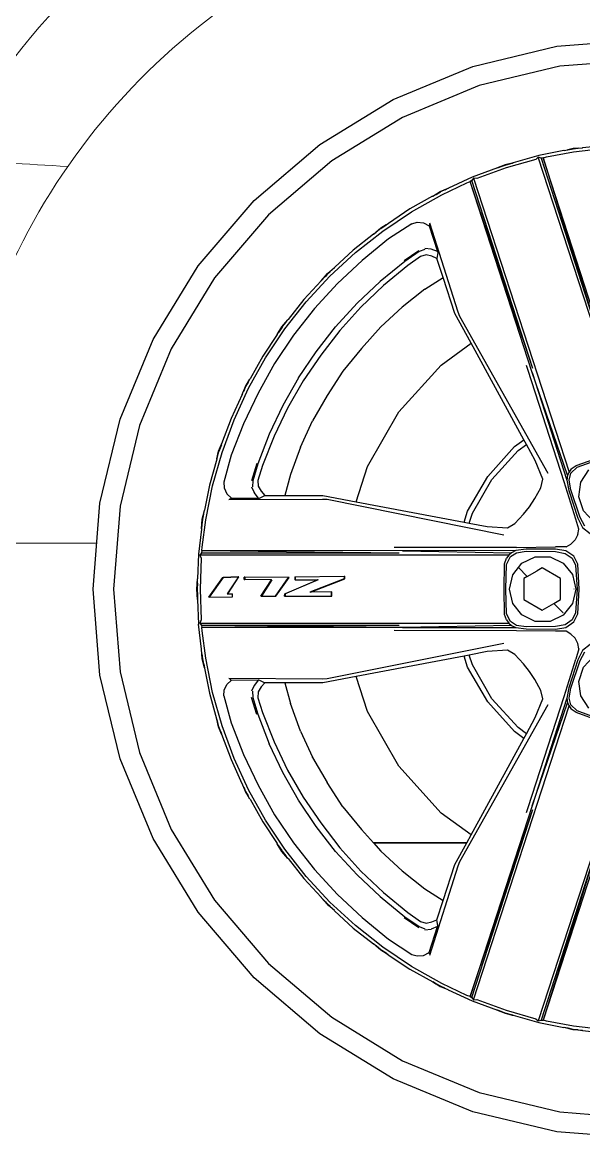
# Model space of a CAD drawing. Header units: millimetres. Extents: x -51 to 151, y -74 to 104.
# Drawn here: x -7.396 to -7.003, y 1.4 to 2.182 of the extents above; entities that cross this region are included whole.
import ezdxf

# ---------------------------------------------------------------- set-up
doc = ezdxf.new("R2010")
doc.units = ezdxf.units.MM
doc.header["$LTSCALE"] = 15
doc.layers.add('251', color=251, linetype='Continuous')

# ---------------------------------------------------------------- blocks, each defined once
blk = doc.blocks.new('yand')
for p, q in [((-21.1806, -0.8002), (-21.0156, -0.7605)), ((-21.0156, -0.7605), (-20.8465, -0.7473)), ((-20.8465, -0.787), (-21.0095, -0.7999)), ((-21.3371, -0.8651), (-21.1806, -0.8002)), ((-21.0095, -0.7999), (-21.168, -0.8379)), ((-21.168, -0.8379), (-21.3191, -0.9004)), ((-21.4817, -0.9537), (-21.3371, -0.8651)), ((-21.3191, -0.9004), (-21.4582, -0.9859)), ((-21.6107, -1.0636), (-21.4817, -0.9537)), ((-21.0012, -0.9657), (-20.9837, -0.9615)), ((-21.0012, -0.9657), (-20.9943, -0.9643)), ((-20.9943, -0.9643), (-20.9937, -0.9642)), ((-20.9837, -0.9618), (-20.9937, -0.9642)), ((-20.9937, -0.9642), (-20.9836, -0.9622)), ((-20.9837, -0.9615), (-20.965, -0.96)), ((-20.9737, -0.961), (-20.9837, -0.9618)), ((-20.9737, -0.961), (-20.9836, -0.9622)), ((-20.9836, -0.9622), (-20.9737, -0.961)), ((-20.9836, -0.9622), (-20.9836, -0.9622)), ((-20.9826, -0.9684), (-20.9148, -0.9604)), ((-20.9737, -0.961), (-20.965, -0.96)), ((-20.965, -0.96), (-20.9646, -0.9599)), ((-20.9646, -0.9599), (-20.9153, -0.9541)), ((-21.4582, -0.9859), (-21.5825, -1.0918)), ((-21.0571, -0.9832), (-21.1155, -0.9999)), ((-21.0511, -0.9756), (-21.1017, -0.9899)), ((-21.052, -0.9788), (-21.0571, -0.9832)), ((-21.0466, -0.9805), (-21.052, -0.9788)), ((-20.8643, -1.5567), (-21.052, -0.9788)), ((-21.0018, -0.9658), (-21.0511, -0.9756)), ((-21.0426, -0.98), (-21.0466, -0.9805)), ((-21.0466, -0.9805), (-20.9268, -1.35)), ((-21.0426, -0.98), (-21.0361, -0.9782)), ((-21.0426, -0.98), (-20.9268, -1.35)), ((-20.9207, -1.3553), (-21.0426, -0.98)), ((-21.0361, -0.9782), (-20.9826, -0.9684)), ((-21.0012, -0.9657), (-21.0018, -0.9658)), ((-21.132, -0.9997), (-21.1819, -1.0181)), ((-21.1155, -0.9999), (-21.1726, -1.0207)), ((-21.1318, -0.9996), (-21.132, -0.9997)), ((-21.1318, -0.9996), (-21.1174, -0.9937)), ((-21.1318, -0.9996), (-21.1309, -0.9993)), ((-21.1309, -0.9993), (-21.1308, -0.9993)), ((-21.1174, -0.9937), (-21.1308, -0.9993)), ((-21.1308, -0.9993), (-21.1173, -0.9943)), ((-21.1174, -0.9937), (-21.1022, -0.99)), ((-21.1031, -0.9903), (-21.1174, -0.9937)), ((-21.1173, -0.9943), (-21.1031, -0.9903)), ((-21.1031, -0.9903), (-21.1029, -0.9902)), ((-21.1029, -0.9902), (-21.1022, -0.99)), ((-21.1022, -0.99), (-21.1017, -0.9899)), ((-21.2416, -1.0525), (-21.1926, -1.029)), ((-21.1819, -1.0181), (-21.2286, -1.0397)), ((-21.1926, -1.029), (-21.1862, -1.0267)), ((-21.1827, -1.0247), (-21.1862, -1.0267)), ((-21.0625, -1.3941), (-21.1862, -1.0267)), ((-21.0642, -1.4019), (-21.1862, -1.0267)), ((-21.1793, -1.0201), (-21.1827, -1.0247)), ((-21.0625, -1.3941), (-21.1827, -1.0247)), ((-21.1726, -1.0207), (-21.1793, -1.0201)), ((-21.1793, -1.0201), (-20.9915, -1.598)), ((-21.3011, -1.0859), (-21.2416, -1.0525)), ((-21.2594, -1.0553), (-21.2447, -1.0463)), ((-21.2594, -1.0553), (-21.2536, -1.0521)), ((-21.2536, -1.0521), (-21.2531, -1.0518)), ((-21.2447, -1.0467), (-21.2531, -1.0518)), ((-21.2531, -1.0518), (-21.2444, -1.0469)), ((-21.2447, -1.0463), (-21.2291, -1.0399)), ((-21.2358, -1.0429), (-21.2447, -1.0467)), ((-21.2358, -1.0429), (-21.2444, -1.0469)), ((-21.2353, -1.0427), (-21.2358, -1.0429)), ((-21.2353, -1.0427), (-21.2291, -1.0399)), ((-21.2291, -1.0399), (-21.2286, -1.0397)), ((-21.7206, -1.1926), (-21.6107, -1.0636)), ((-21.2599, -1.0556), (-21.3044, -1.0805)), ((-21.2599, -1.0556), (-21.2594, -1.0553)), ((-21.5825, -1.0918), (-21.6884, -1.216)), ((-21.3578, -1.124), (-21.3011, -1.0859)), ((-21.3044, -1.0805), (-21.3468, -1.1089)), ((-21.3759, -1.13), (-21.3622, -1.1183)), ((-21.3618, -1.1183), (-21.371, -1.1262)), ((-21.3616, -1.1188), (-21.371, -1.1262)), ((-21.3622, -1.1183), (-21.3471, -1.109)), ((-21.3511, -1.1117), (-21.3618, -1.1183)), ((-21.3616, -1.1188), (-21.3511, -1.1117)), ((-21.3511, -1.1117), (-21.3509, -1.1116)), ((-21.3509, -1.1116), (-21.3471, -1.109)), ((-21.3471, -1.109), (-21.3468, -1.1089)), ((-21.3006, -1.1095), (-21.3466, -1.1395)), ((-21.3006, -1.1095), (-21.29, -1.1063)), ((-21.29, -1.1063), (-21.2775, -1.1076)), ((-21.2775, -1.1076), (-21.2667, -1.1136)), ((-21.2662, -1.1106), (-21.2667, -1.1136)), ((-21.2667, -1.1136), (-21.2501, -1.1643)), ((-21.2094, -1.2837), (-21.2653, -1.1081)), ((-21.3761, -1.1301), (-21.4157, -1.1614)), ((-21.4116, -1.1662), (-21.3578, -1.124)), ((-21.3466, -1.1395), (-21.3983, -1.1817)), ((-21.3761, -1.1301), (-21.3759, -1.13)), ((-21.3759, -1.13), (-21.371, -1.1262)), ((-21.4157, -1.1614), (-21.4523, -1.1952)), ((-21.3157, -1.182), (-21.2868, -1.1621)), ((-21.2748, -1.1599), (-21.2862, -1.1642)), ((-21.2629, -1.1594), (-21.2754, -1.1579)), ((-21.2501, -1.1643), (-21.2629, -1.1594)), ((-21.4617, -1.2125), (-21.4116, -1.1662)), ((-21.3983, -1.1817), (-21.4469, -1.2273)), ((-21.3145, -1.1837), (-21.363, -1.2231)), ((-21.2862, -1.1642), (-21.3145, -1.1837)), ((-21.2836, -1.174), (-21.3086, -1.1918)), ((-21.2725, -1.1707), (-21.2836, -1.174)), ((-21.2612, -1.1735), (-21.2725, -1.1707)), ((-21.2513, -1.1776), (-21.2612, -1.1735)), ((-21.2496, -1.1663), (-21.2513, -1.1776)), ((-21.2391, -1.2153), (-21.2513, -1.1776)), ((-21.2501, -1.1643), (-21.2496, -1.1663)), ((-21.8092, -1.3372), (-21.7206, -1.1926)), ((-21.4667, -1.2076), (-21.4526, -1.1955)), ((-21.4613, -1.2035), (-21.4664, -1.2079)), ((-21.4662, -1.2081), (-21.4613, -1.2035)), ((-21.4613, -1.2035), (-21.4526, -1.1955)), ((-21.4523, -1.1952), (-21.4526, -1.1955)), ((-21.3086, -1.1918), (-21.3562, -1.2311)), ((-21.6884, -1.216), (-21.7739, -1.3552)), ((-21.4789, -1.2219), (-21.5129, -1.2586)), ((-21.5081, -1.2628), (-21.4617, -1.2125)), ((-21.4469, -1.2273), (-21.4921, -1.2764)), ((-21.4788, -1.2216), (-21.4789, -1.2219)), ((-21.4788, -1.2216), (-21.4667, -1.2076)), ((-21.4788, -1.2216), (-21.4709, -1.2131)), ((-21.4709, -1.2131), (-21.4707, -1.213)), ((-21.4664, -1.2079), (-21.4707, -1.213)), ((-21.4707, -1.213), (-21.4662, -1.2081)), ((-21.4084, -1.2659), (-21.363, -1.2231)), ((-21.2748, -1.2383), (-21.2391, -1.2153)), ((-21.2161, -1.2861), (-21.2391, -1.2153)), ((-21.3562, -1.2311), (-21.4008, -1.2735)), ((-21.2748, -1.2383), (-21.32, -1.2738)), ((-21.5504, -1.3164), (-21.5081, -1.2628)), ((-21.5129, -1.2586), (-21.544, -1.2981)), ((-21.4505, -1.312), (-21.4084, -1.2659)), ((-21.4921, -1.2764), (-21.5332, -1.3288)), ((-21.4008, -1.2735), (-21.442, -1.3192)), ((-21.32, -1.2738), (-21.3618, -1.3125)), ((-21.1841, -1.3446), (-21.2161, -1.2861)), ((-21.2062, -1.292), (-21.2094, -1.2837)), ((-21.0325, -1.6008), (-21.2062, -1.292)), ((-21.5883, -1.3732), (-21.5504, -1.3164)), ((-21.5654, -1.3274), (-21.556, -1.3121)), ((-21.556, -1.3125), (-21.5626, -1.3232)), ((-21.5555, -1.3127), (-21.5626, -1.3232)), ((-21.556, -1.3121), (-21.5442, -1.2983)), ((-21.5481, -1.3033), (-21.556, -1.3125)), ((-21.5555, -1.3126), (-21.5481, -1.3033)), ((-21.5555, -1.3126), (-21.5555, -1.3127)), ((-21.5481, -1.3033), (-21.5442, -1.2983)), ((-21.5442, -1.2983), (-21.544, -1.2981)), ((-21.4886, -1.3612), (-21.4505, -1.312)), ((-21.3618, -1.3125), (-21.3999, -1.3551)), ((-21.8741, -1.4937), (-21.8092, -1.3372)), ((-21.5654, -1.3274), (-21.5937, -1.3699)), ((-21.5332, -1.3288), (-21.5704, -1.3842)), ((-21.5654, -1.3274), (-21.5626, -1.3232)), ((-21.442, -1.3192), (-21.4793, -1.368)), ((-21.7739, -1.3552), (-21.8364, -1.5063)), ((-21.3999, -1.3551), (-21.4361, -1.3994)), ((-21.243, -1.3874), (-21.1841, -1.3446)), ((-21.0803, -1.5342), (-21.1841, -1.3446)), ((-21.6217, -1.4328), (-21.5883, -1.3732)), ((-21.5937, -1.3699), (-21.6187, -1.4144)), ((-21.5237, -1.4127), (-21.4886, -1.3612)), ((-21.4793, -1.368), (-21.5142, -1.4186)), ((-21.5704, -1.3842), (-21.6031, -1.4423)), ((-21.4361, -1.3994), (-21.467, -1.4475)), ((-21.4361, -1.3994), (-21.4361, -1.3994)), ((-21.3259, -1.4795), (-21.243, -1.3874)), ((-21.0721, -1.3982), (-21.0753, -1.3884)), ((-21.0012, -1.6167), (-21.0721, -1.3982)), ((-21.0642, -1.4019), (-20.9956, -1.6135)), ((-20.9943, -1.604), (-21.0642, -1.4019)), ((-21.628, -1.4296), (-21.619, -1.4149)), ((-21.6225, -1.4212), (-21.6276, -1.4296)), ((-21.6274, -1.4299), (-21.6225, -1.4212)), ((-21.6222, -1.4207), (-21.6225, -1.4212)), ((-21.6222, -1.4207), (-21.619, -1.4149)), ((-21.619, -1.4149), (-21.6187, -1.4144)), ((-21.5237, -1.4127), (-21.5546, -1.467)), ((-21.5142, -1.4186), (-21.5449, -1.4719)), ((-21.6345, -1.4453), (-21.6562, -1.4924)), ((-21.6503, -1.4948), (-21.6217, -1.4328)), ((-21.6345, -1.4453), (-21.6344, -1.4451)), ((-21.6344, -1.4451), (-21.628, -1.4296)), ((-21.6344, -1.4451), (-21.6315, -1.4388)), ((-21.6313, -1.4385), (-21.6315, -1.4388)), ((-21.6031, -1.4423), (-21.6314, -1.5026)), ((-21.6276, -1.4296), (-21.6313, -1.4385)), ((-21.6313, -1.4385), (-21.6274, -1.4299)), ((-21.6274, -1.4299), (-21.6274, -1.4299)), ((-21.467, -1.4475), (-21.4958, -1.4969)), ((-21.5546, -1.467), (-21.5812, -1.5234)), ((-21.5449, -1.4719), (-21.5715, -1.5274)), ((-21.3878, -1.5868), (-21.3259, -1.4795)), ((-21.9138, -1.6587), (-21.8741, -1.4937)), ((-21.8364, -1.5063), (-21.8744, -1.6648)), ((-21.6562, -1.4924), (-21.6746, -1.5425)), ((-21.6738, -1.559), (-21.6503, -1.4948)), ((-21.6314, -1.5026), (-21.6557, -1.5648)), ((-21.5196, -1.5487), (-21.4958, -1.4969)), ((-21.5812, -1.5234), (-21.6037, -1.5818)), ((-21.5715, -1.5274), (-21.5942, -1.5848)), ((-21.0988, -1.5476), (-21.0803, -1.5342)), ((-21.0754, -1.5433), (-21.0803, -1.5342)), ((-21.6842, -1.5719), (-21.6806, -1.5569)), ((-21.6806, -1.5569), (-21.684, -1.571)), ((-21.6835, -1.5694), (-21.68, -1.557)), ((-21.6806, -1.5569), (-21.6749, -1.5432)), ((-21.6752, -1.5439), (-21.6806, -1.5569)), ((-21.68, -1.5569), (-21.6752, -1.5439)), ((-21.6752, -1.5439), (-21.68, -1.557)), ((-21.68, -1.5569), (-21.68, -1.557)), ((-21.6752, -1.5439), (-21.6749, -1.5432)), ((-21.6749, -1.5432), (-21.6746, -1.5425)), ((-21.5196, -1.5487), (-21.5395, -1.6026)), ((-21.1515, -1.6062), (-21.0988, -1.5476)), ((-21.1432, -1.6122), (-21.0919, -1.5553)), ((-21.0919, -1.5553), (-21.0754, -1.5433)), ((-21.0581, -1.5749), (-21.0754, -1.5433)), ((-21.6843, -1.5723), (-21.6987, -1.6232)), ((-21.6925, -1.6246), (-21.6738, -1.559)), ((-21.6842, -1.5719), (-21.6843, -1.5723)), ((-21.6842, -1.5719), (-21.6841, -1.5714)), ((-21.6841, -1.5714), (-21.684, -1.571)), ((-21.684, -1.571), (-21.6836, -1.5699)), ((-21.6836, -1.5699), (-21.6835, -1.5694)), ((-21.6557, -1.5648), (-21.67, -1.6179)), ((-21.0432, -1.6119), (-21.0581, -1.5749)), ((-20.9778, -1.5848), (-20.9309, -1.5683)), ((-20.9754, -1.5881), (-20.9298, -1.5716)), ((-21.6057, -1.5811), (-21.6156, -1.6148)), ((-21.6037, -1.5818), (-21.6135, -1.6147)), ((-21.5942, -1.5848), (-21.6034, -1.6142)), ((-21.4103, -1.656), (-21.3878, -1.5868)), ((-20.9915, -1.598), (-20.9943, -1.604)), ((-20.9871, -1.5917), (-20.9915, -1.598)), ((-20.9914, -1.6136), (-20.9878, -1.5999)), ((-20.9878, -1.5999), (-20.9754, -1.5881)), ((-20.9871, -1.5917), (-20.9778, -1.5848)), ((-20.9683, -1.6176), (-20.9524, -1.5934)), ((-21.6987, -1.6232), (-21.7085, -1.6725)), ((-21.67, -1.6179), (-21.6697, -1.6289)), ((-21.6135, -1.6147), (-21.614, -1.6268)), ((-21.6034, -1.6142), (-21.603, -1.6257)), ((-21.5395, -1.6026), (-21.5503, -1.6437)), ((-21.1909, -1.6744), (-21.1515, -1.6062)), ((-21.1815, -1.6786), (-21.1432, -1.6122)), ((-21.0469, -1.6285), (-21.0432, -1.6119)), ((-20.9785, -1.6902), (-21.0012, -1.6167)), ((-20.9943, -1.604), (-20.9956, -1.6135)), ((-20.9956, -1.6135), (-20.992, -1.6338)), ((-20.9881, -1.6328), (-20.9914, -1.6136)), ((-20.9723, -1.6463), (-20.9683, -1.6176)), ((-21.7059, -1.6916), (-21.6925, -1.6246)), ((-21.6697, -1.6289), (-21.6646, -1.6404)), ((-21.6646, -1.6404), (-21.6555, -1.6488)), ((-21.6161, -1.6269), (-21.6108, -1.6382)), ((-21.6022, -1.6489), (-21.6108, -1.6382)), ((-21.603, -1.6257), (-21.5969, -1.6356)), ((-21.6002, -1.6488), (-21.5899, -1.6437)), ((-21.5969, -1.6356), (-21.5899, -1.6437)), ((-21.5899, -1.6437), (-21.5503, -1.6437)), ((-21.5503, -1.6437), (-21.4759, -1.6436)), ((-21.4759, -1.6436), (-21.4103, -1.656)), ((-21.0589, -1.65), (-21.0469, -1.6285)), ((-20.992, -1.6338), (-20.9743, -1.6886)), ((-20.9697, -1.6872), (-20.9881, -1.6328)), ((-21.927, -1.8277), (-21.9138, -1.6587)), ((-21.8744, -1.6648), (-21.8873, -1.8277)), ((-21.6604, -1.6519), (-21.4761, -1.6508)), ((-21.6582, -1.6503), (-21.6555, -1.6488)), ((-21.6555, -1.6488), (-21.6022, -1.6489)), ((-21.6022, -1.6489), (-21.6002, -1.6488)), ((-21.4761, -1.6508), (-21.4672, -1.6512)), ((-21.4672, -1.6512), (-21.1199, -1.721)), ((-21.4103, -1.656), (-21.1979, -1.6961)), ((-21.0812, -1.6807), (-21.0695, -1.6658)), ((-21.0695, -1.6658), (-21.0589, -1.65)), ((-20.9634, -1.6739), (-20.9723, -1.6463)), ((-21.7128, -1.6906), (-21.7086, -1.6731)), ((-21.7101, -1.6805), (-21.7125, -1.6906)), ((-21.7121, -1.6906), (-21.7101, -1.6805)), ((-21.7101, -1.6804), (-21.7086, -1.6731)), ((-21.7101, -1.6805), (-21.7101, -1.6804)), ((-21.7086, -1.6731), (-21.7085, -1.6725)), ((-21.1979, -1.6961), (-21.1909, -1.6744)), ((-21.1878, -1.698), (-21.1815, -1.6786)), ((-21.098, -1.6987), (-21.0812, -1.6807)), ((-20.9743, -1.6886), (-20.965, -1.707)), ((-20.9604, -1.7043), (-20.9697, -1.6872)), ((-20.9434, -1.6949), (-20.9634, -1.6739)), ((-21.7144, -1.7099), (-21.7202, -1.759)), ((-21.7143, -1.7094), (-21.7144, -1.7099)), ((-21.7143, -1.7094), (-21.7128, -1.6906)), ((-21.7133, -1.7007), (-21.7143, -1.7094)), ((-21.7125, -1.6906), (-21.7133, -1.7007)), ((-21.7121, -1.6906), (-21.7133, -1.7007)), ((-21.7121, -1.6907), (-21.7133, -1.7007)), ((-21.7131, -1.7454), (-21.7059, -1.6916)), ((-21.7121, -1.6906), (-21.7121, -1.6907)), ((-21.1979, -1.6961), (-21.1878, -1.698)), ((-21.1878, -1.698), (-21.1523, -1.7047)), ((-21.1523, -1.7047), (-21.1126, -1.7074)), ((-21.1126, -1.7074), (-21.098, -1.6987)), ((-20.9722, -1.7099), (-20.9785, -1.6902)), ((-20.9744, -1.7207), (-20.9722, -1.7099)), ((-20.965, -1.707), (-20.9499, -1.7188)), ((-20.9879, -1.7392), (-20.9796, -1.7311)), ((-20.9744, -1.7207), (-20.9796, -1.7311)), ((-21.7134, -1.7522), (-21.7141, -1.7562)), ((-21.7134, -1.7522), (-21.7131, -1.7454)), ((-21.7134, -1.7522), (-21.3257, -1.7564)), ((-21.3188, -1.7523), (-21.7134, -1.7522)), ((-21.095, -1.7458), (-21.3351, -1.746)), ((-21.0964, -1.7522), (-21.3188, -1.7523)), ((-21.3188, -1.7523), (-21.105, -1.7563)), ((-21.0964, -1.7522), (-21.105, -1.7563)), ((-21.076, -1.7493), (-21.0964, -1.7522)), ((-21.095, -1.7458), (-21.0182, -1.7448)), ((-21.095, -1.7562), (-21.0757, -1.7534)), ((-21.0183, -1.7492), (-21.076, -1.7493)), ((-21.0757, -1.7534), (-21.0183, -1.754)), ((-20.998, -1.7524), (-21.0183, -1.7492)), ((-21.0183, -1.754), (-20.9992, -1.7576)), ((-20.9974, -1.7446), (-21.0182, -1.7448)), ((-20.9822, -1.7631), (-20.998, -1.7524)), ((-20.9974, -1.7446), (-20.9879, -1.7392)), ((-21.7202, -1.759), (-21.7221, -1.8074)), ((-21.7141, -1.7562), (-21.7175, -1.7608)), ((-21.7175, -1.7608), (-21.7148, -1.767)), ((-21.1098, -1.7608), (-21.7175, -1.7608)), ((-21.7148, -1.767), (-21.717, -1.8277)), ((-21.7141, -1.7562), (-21.3257, -1.7564)), ((-21.1182, -1.778), (-21.1145, -1.767)), ((-21.1098, -1.7608), (-21.1145, -1.767)), ((-21.1143, -1.7793), (-21.1069, -1.7638)), ((-21.105, -1.7563), (-21.1098, -1.7608)), ((-21.1069, -1.7638), (-21.095, -1.7562)), ((-21.1021, -1.7995), (-21.0841, -1.7768)), ((-21.0841, -1.7768), (-21.058, -1.7642)), ((-21.058, -1.7642), (-21.029, -1.7642)), ((-21.029, -1.7642), (-21.0028, -1.7767)), ((-21.0028, -1.7767), (-20.9848, -1.7994)), ((-20.9992, -1.7576), (-20.9853, -1.7671)), ((-20.9853, -1.7671), (-20.9789, -1.7808)), ((-20.9745, -1.779), (-20.9822, -1.7631)), ((-21.1194, -1.8277), (-21.1182, -1.778)), ((-21.1159, -1.8277), (-21.1143, -1.7793)), ((-21.1086, -1.8277), (-21.1022, -1.7996)), ((-21.1022, -1.7996), (-21.1021, -1.7995)), ((-21.0909, -1.7855), (-21.0738, -1.8028)), ((-21.0738, -1.8028), (-21.0545, -1.7917)), ((-21.0445, -1.7859), (-21.0545, -1.7917)), ((-21.0084, -1.8067), (-21.0445, -1.7859)), ((-20.9848, -1.7994), (-20.9784, -1.8277)), ((-20.9789, -1.7808), (-20.9758, -1.8277)), ((-20.9718, -1.8277), (-20.9745, -1.779)), ((-21.7237, -1.8277), (-21.7221, -1.8075)), ((-21.7224, -1.8159), (-21.7234, -1.8277)), ((-21.7224, -1.8159), (-21.7229, -1.8277)), ((-21.7224, -1.8159), (-21.7221, -1.8075)), ((-21.7221, -1.8075), (-21.7221, -1.8074)), ((-21.6728, -1.8048), (-21.7004, -1.8437)), ((-21.6716, -1.8047), (-21.6994, -1.8437)), ((-21.6728, -1.8048), (-21.6716, -1.8047)), ((-21.6416, -1.8037), (-21.6716, -1.8047)), ((-21.6716, -1.8047), (-21.6416, -1.8037)), ((-21.6416, -1.8037), (-21.6638, -1.837)), ((-21.6627, -1.837), (-21.6405, -1.8037)), ((-21.6416, -1.8037), (-21.6405, -1.8037)), ((-21.6405, -1.8037), (-21.6416, -1.8037)), ((-21.629, -1.8041), (-21.6301, -1.8041)), ((-21.6301, -1.8089), (-21.6301, -1.8041)), ((-21.6301, -1.8089), (-21.6291, -1.8089)), ((-21.629, -1.8041), (-21.6291, -1.8089)), ((-21.5768, -1.8095), (-21.6291, -1.8089)), ((-21.5431, -1.8048), (-21.629, -1.8041)), ((-21.5975, -1.8415), (-21.5768, -1.8095)), ((-21.5757, -1.8095), (-21.5964, -1.8414)), ((-21.5768, -1.8095), (-21.5757, -1.8095)), ((-21.5688, -1.8418), (-21.5431, -1.8048)), ((-21.5678, -1.8418), (-21.5421, -1.8048)), ((-21.5506, -1.8372), (-21.4859, -1.8096)), ((-21.4847, -1.8096), (-21.5494, -1.8372)), ((-21.5421, -1.8048), (-21.5431, -1.8048)), ((-21.531, -1.8037), (-21.531, -1.8096)), ((-21.531, -1.8037), (-21.5299, -1.8037)), ((-21.5299, -1.8096), (-21.531, -1.8096)), ((-21.5299, -1.8037), (-21.4337, -1.8022)), ((-21.5299, -1.8037), (-21.5299, -1.8096)), ((-21.5299, -1.8096), (-21.4859, -1.8096)), ((-21.4337, -1.8078), (-21.5014, -1.8336)), ((-21.5002, -1.8336), (-21.4325, -1.8078)), ((-21.4847, -1.8096), (-21.4859, -1.8096)), ((-21.4337, -1.8022), (-21.4337, -1.8078)), ((-21.4337, -1.8022), (-21.4326, -1.8022)), ((-21.4325, -1.8078), (-21.4337, -1.8078)), ((-21.4325, -1.8078), (-21.4326, -1.8022)), ((-21.0738, -1.8028), (-21.0806, -1.8067)), ((-21.0806, -1.8067), (-21.0806, -1.8484)), ((-21.0084, -1.8484), (-21.0084, -1.8067)), ((-21.9138, -1.9968), (-21.927, -1.8277)), ((-21.8873, -1.8277), (-21.8744, -1.9907)), ((-21.7221, -1.848), (-21.7237, -1.8277)), ((-21.7234, -1.8277), (-21.7224, -1.8396)), ((-21.7229, -1.8277), (-21.7224, -1.8396)), ((-21.7224, -1.8396), (-21.7221, -1.848)), ((-21.717, -1.8277), (-21.7148, -1.8884)), ((-21.6994, -1.8437), (-21.653, -1.843)), ((-21.6638, -1.837), (-21.6627, -1.837)), ((-21.6627, -1.837), (-21.654, -1.837)), ((-21.654, -1.837), (-21.653, -1.837)), ((-21.654, -1.837), (-21.654, -1.8429)), ((-21.653, -1.843), (-21.654, -1.8429)), ((-21.653, -1.843), (-21.653, -1.837)), ((-21.5975, -1.8415), (-21.5964, -1.8414)), ((-21.5964, -1.8414), (-21.5688, -1.8418)), ((-21.5688, -1.8418), (-21.5678, -1.8418)), ((-21.5507, -1.8418), (-21.5506, -1.8372)), ((-21.5507, -1.8418), (-21.5495, -1.8418)), ((-21.5506, -1.8372), (-21.5494, -1.8372)), ((-21.5494, -1.8372), (-21.5495, -1.8418)), ((-21.5495, -1.8418), (-21.4589, -1.8416)), ((-21.5002, -1.8336), (-21.5014, -1.8336)), ((-21.4588, -1.8335), (-21.5002, -1.8336)), ((-21.4589, -1.8416), (-21.4588, -1.8335)), ((-21.4589, -1.8416), (-21.4577, -1.8416)), ((-21.4588, -1.8335), (-21.4577, -1.8335)), ((-21.4577, -1.8416), (-21.4577, -1.8335)), ((-21.1182, -1.8775), (-21.1194, -1.8277)), ((-21.1143, -1.8762), (-21.1159, -1.8277)), ((-21.1022, -1.8559), (-21.1086, -1.8277)), ((-20.9784, -1.8277), (-20.9848, -1.8561)), ((-20.9817, -1.828), (-20.9817, -1.8275)), ((-20.9758, -1.8277), (-20.9789, -1.8747)), ((-20.9745, -1.8765), (-20.9718, -1.8277)), ((-21.7221, -1.8481), (-21.7221, -1.848)), ((-21.7221, -1.8481), (-21.7202, -1.8965)), ((-21.6994, -1.8437), (-21.7004, -1.8437)), ((-21.1021, -1.856), (-21.1022, -1.8559)), ((-21.0841, -1.8786), (-21.1021, -1.856)), ((-21.0806, -1.8484), (-21.0445, -1.8692)), ((-21.0445, -1.8692), (-21.0215, -1.8559)), ((-21.0215, -1.8559), (-21.0084, -1.8484)), ((-21.0215, -1.8559), (-21.003, -1.8747)), ((-20.9848, -1.8561), (-21.0028, -1.8788)), ((-21.1145, -1.8885), (-21.1182, -1.8775)), ((-21.1069, -1.8917), (-21.1143, -1.8762)), ((-21.058, -1.8913), (-21.0841, -1.8786)), ((-21.0028, -1.8788), (-21.029, -1.8913)), ((-20.9789, -1.8747), (-20.9853, -1.8884)), ((-20.9821, -1.8924), (-20.9745, -1.8765)), ((-21.7143, -1.9457), (-21.7202, -1.8965)), ((-21.7148, -1.8884), (-21.7175, -1.8947)), ((-21.7175, -1.8947), (-21.1098, -1.8946)), ((-21.7175, -1.8947), (-21.7141, -1.8993)), ((-21.3257, -1.8991), (-21.7141, -1.8993)), ((-21.7141, -1.8993), (-21.7134, -1.9032)), ((-21.3257, -1.8991), (-21.7134, -1.9032)), ((-21.7131, -1.91), (-21.7134, -1.9032)), ((-21.3188, -1.9032), (-21.7134, -1.9032)), ((-21.105, -1.8991), (-21.3188, -1.9032)), ((-21.3188, -1.9032), (-21.0964, -1.9033)), ((-21.1145, -1.8885), (-21.1098, -1.8946)), ((-21.1098, -1.8946), (-21.105, -1.8991)), ((-21.095, -1.8993), (-21.1069, -1.8917)), ((-21.105, -1.8991), (-21.0964, -1.9033)), ((-21.0964, -1.9033), (-21.076, -1.9061)), ((-21.0757, -1.9021), (-21.095, -1.8993)), ((-21.076, -1.9061), (-21.0183, -1.9063)), ((-21.0183, -1.9015), (-21.0757, -1.9021)), ((-21.029, -1.8913), (-21.058, -1.8913)), ((-20.9992, -1.8979), (-21.0183, -1.9015)), ((-21.0183, -1.9063), (-20.998, -1.9031)), ((-20.9853, -1.8884), (-20.9992, -1.8979)), ((-20.998, -1.9031), (-20.9821, -1.8924)), ((-21.7059, -1.9639), (-21.7131, -1.91)), ((-21.095, -1.9096), (-21.3351, -1.9095)), ((-21.0182, -1.9107), (-21.095, -1.9096)), ((-20.9974, -1.9108), (-21.0182, -1.9107)), ((-20.9879, -1.9162), (-20.9974, -1.9108)), ((-20.9879, -1.9162), (-20.9796, -1.9244)), ((-20.9744, -1.9348), (-20.9796, -1.9244)), ((-21.7143, -1.9462), (-21.7143, -1.9457)), ((-21.7128, -1.9649), (-21.7143, -1.9462)), ((-21.7133, -1.9549), (-21.7143, -1.9462)), ((-21.1199, -1.9345), (-21.4672, -2.0043)), ((-21.1523, -1.9508), (-21.1878, -1.9575)), ((-21.1126, -1.9481), (-21.1523, -1.9508)), ((-21.098, -1.9567), (-21.1126, -1.9481)), ((-20.9722, -1.9455), (-20.9785, -1.9653)), ((-20.9722, -1.9455), (-20.9744, -1.9348)), ((-20.965, -1.9485), (-20.9743, -1.9669)), ((-20.9697, -1.9683), (-20.9604, -1.9512)), ((-20.9499, -1.9367), (-20.965, -1.9485)), ((-21.7133, -1.9549), (-21.7125, -1.9649)), ((-21.7121, -1.9648), (-21.7133, -1.9549)), ((-21.7133, -1.9549), (-21.7121, -1.9648)), ((-21.7086, -1.9824), (-21.7128, -1.9649)), ((-21.7125, -1.9649), (-21.7101, -1.9749)), ((-21.7101, -1.9749), (-21.7121, -1.9648)), ((-21.7121, -1.9648), (-21.7121, -1.9648)), ((-21.7099, -1.9755), (-21.7101, -1.9749)), ((-21.6925, -2.0308), (-21.7059, -1.9639)), ((-21.1979, -1.9594), (-21.4103, -1.9995)), ((-21.1878, -1.9575), (-21.1979, -1.9594)), ((-21.1909, -1.9811), (-21.1979, -1.9594)), ((-21.1815, -1.9769), (-21.1878, -1.9575)), ((-21.0812, -1.9748), (-21.098, -1.9567)), ((-21.0695, -1.9897), (-21.0812, -1.9748)), ((-21.0012, -2.0387), (-20.9785, -1.9653)), ((-20.9743, -1.9669), (-20.992, -2.0217)), ((-20.9881, -2.0227), (-20.9697, -1.9683)), ((-20.9634, -1.9816), (-20.9434, -1.9606)), ((-21.8741, -2.1618), (-21.9138, -1.9968)), ((-21.8744, -1.9907), (-21.8364, -2.1492)), ((-21.7099, -1.9755), (-21.7086, -1.9824)), ((-21.7086, -1.9824), (-21.7085, -1.983)), ((-21.7085, -1.983), (-21.6987, -2.0323)), ((-21.1515, -2.0493), (-21.1909, -1.9811)), ((-21.1432, -2.0433), (-21.1815, -1.9769)), ((-21.0589, -2.0054), (-21.0695, -1.9897)), ((-20.9723, -2.0092), (-20.9634, -1.9816)), ((-21.6697, -2.0266), (-21.6646, -2.0151)), ((-21.6646, -2.0151), (-21.6555, -2.0066)), ((-21.4761, -2.0047), (-21.6604, -2.0036)), ((-21.6582, -2.0052), (-21.6555, -2.0066)), ((-21.6555, -2.0066), (-21.6022, -2.0065)), ((-21.6108, -2.0172), (-21.6161, -2.0286)), ((-21.6022, -2.0065), (-21.6108, -2.0172)), ((-21.6022, -2.0065), (-21.6002, -2.0067)), ((-21.6002, -2.0067), (-21.5899, -2.0118)), ((-21.5899, -2.0118), (-21.5969, -2.0199)), ((-21.5503, -2.0118), (-21.5899, -2.0118)), ((-21.5503, -2.0118), (-21.5395, -2.0529)), ((-21.4759, -2.0119), (-21.5503, -2.0118)), ((-21.4672, -2.0043), (-21.4761, -2.0047)), ((-21.4103, -1.9995), (-21.4759, -2.0119)), ((-21.3878, -2.0687), (-21.4103, -1.9995)), ((-21.0469, -2.027), (-21.0589, -2.0054)), ((-20.9683, -2.0379), (-20.9723, -2.0092)), ((-21.6987, -2.0323), (-21.6844, -2.0829)), ((-21.6738, -2.0965), (-21.6925, -2.0308)), ((-21.67, -2.0376), (-21.6697, -2.0266)), ((-21.67, -2.0376), (-21.6557, -2.0906)), ((-21.6057, -2.0744), (-21.6156, -2.0407)), ((-21.614, -2.0287), (-21.6135, -2.0408)), ((-21.6135, -2.0408), (-21.6037, -2.0737)), ((-21.603, -2.0298), (-21.6034, -2.0413)), ((-21.5969, -2.0199), (-21.603, -2.0298)), ((-21.0721, -2.2573), (-21.0012, -2.0387)), ((-21.0432, -2.0436), (-21.0469, -2.027)), ((-20.992, -2.0217), (-20.9956, -2.042)), ((-20.9914, -2.0419), (-20.9881, -2.0227)), ((-20.9524, -2.0621), (-20.9683, -2.0379)), ((-21.6034, -2.0413), (-21.5942, -2.0707)), ((-21.5196, -2.1068), (-21.5395, -2.0529)), ((-21.2062, -2.3635), (-21.0325, -2.0547)), ((-21.1793, -2.6354), (-20.9915, -2.0575)), ((-21.0988, -2.1079), (-21.1515, -2.0493)), ((-21.0919, -2.1002), (-21.1432, -2.0433)), ((-20.9956, -2.042), (-21.0642, -2.2536)), ((-21.0642, -2.2536), (-20.9943, -2.0514)), ((-21.0581, -2.0805), (-21.0432, -2.0436)), ((-20.9956, -2.042), (-20.9943, -2.0514)), ((-20.9943, -2.0514), (-20.9915, -2.0575)), ((-20.9915, -2.0575), (-20.9871, -2.0638)), ((-20.9878, -2.0556), (-20.9914, -2.0419)), ((-20.9754, -2.0674), (-20.9878, -2.0556)), ((-21.6842, -2.0834), (-21.6844, -2.0829)), ((-21.684, -2.0843), (-21.6842, -2.0834)), ((-21.6806, -2.0986), (-21.6842, -2.0834)), ((-21.684, -2.0843), (-21.6806, -2.0986)), ((-21.68, -2.0985), (-21.684, -2.0843)), ((-21.6037, -2.0737), (-21.5812, -2.132)), ((-21.5942, -2.0707), (-21.5715, -2.128)), ((-21.3259, -2.176), (-21.3878, -2.0687)), ((-21.0754, -2.1122), (-21.0581, -2.0805)), ((-20.9778, -2.0707), (-20.9871, -2.0638)), ((-20.9309, -2.0872), (-20.9778, -2.0707)), ((-20.9298, -2.0839), (-20.9754, -2.0674)), ((-21.6806, -2.0986), (-21.675, -2.112)), ((-21.6746, -2.113), (-21.6806, -2.0986)), ((-21.675, -2.112), (-21.68, -2.0985)), ((-21.6503, -2.1607), (-21.6738, -2.0965)), ((-21.6557, -2.0906), (-21.6314, -2.1529)), ((-21.5196, -2.1068), (-21.4958, -2.1585)), ((-21.0754, -2.1122), (-21.0919, -2.1002)), ((-20.8643, -2.0988), (-21.052, -2.6767)), ((-21.675, -2.1121), (-21.675, -2.112)), ((-21.6746, -2.113), (-21.675, -2.1121)), ((-21.6746, -2.113), (-21.6746, -2.1132)), ((-21.6746, -2.1132), (-21.6562, -2.1631)), ((-21.5715, -2.128), (-21.5449, -2.1836)), ((-21.1841, -2.3108), (-21.0803, -2.1213)), ((-21.0803, -2.1213), (-21.0988, -2.1079)), ((-21.0803, -2.1213), (-21.0754, -2.1122)), ((-21.8364, -2.1492), (-21.7739, -2.3003)), ((-21.5546, -2.1885), (-21.5812, -2.132)), ((-21.8092, -2.3182), (-21.8741, -2.1618)), ((-21.6562, -2.1631), (-21.6346, -2.2098)), ((-21.6217, -2.2227), (-21.6503, -2.1607)), ((-21.6314, -2.1529), (-21.6031, -2.2132)), ((-21.4958, -2.1586), (-21.4958, -2.1585)), ((-21.4958, -2.1586), (-21.467, -2.208)), ((-21.5237, -2.2427), (-21.5546, -2.1885)), ((-21.5449, -2.1836), (-21.5142, -2.2369)), ((-21.243, -2.2681), (-21.3259, -2.176)), ((-21.6344, -2.2103), (-21.6346, -2.2098)), ((-21.628, -2.2259), (-21.6344, -2.2103)), ((-21.6316, -2.2164), (-21.6344, -2.2103)), ((-21.6316, -2.2164), (-21.6313, -2.217)), ((-21.6031, -2.2132), (-21.5704, -2.2713)), ((-21.4361, -2.2561), (-21.467, -2.208)), ((-21.6313, -2.217), (-21.6276, -2.2259)), ((-21.6313, -2.217), (-21.6274, -2.2256)), ((-21.619, -2.2406), (-21.628, -2.2259)), ((-21.6276, -2.2259), (-21.6225, -2.2343)), ((-21.6225, -2.2343), (-21.6274, -2.2256)), ((-21.6222, -2.2348), (-21.6225, -2.2343)), ((-21.619, -2.2406), (-21.6222, -2.2348)), ((-21.5883, -2.2823), (-21.6217, -2.2227)), ((-21.5142, -2.2369), (-21.4793, -2.2875)), ((-21.6187, -2.2411), (-21.619, -2.2406)), ((-21.6187, -2.2411), (-21.5937, -2.2856)), ((-21.4886, -2.2942), (-21.5237, -2.2427)), ((-21.4361, -2.2561), (-21.3999, -2.3004)), ((-21.4361, -2.2561), (-21.4361, -2.2561)), ((-21.0642, -2.2536), (-21.1862, -2.6288)), ((-21.0753, -2.2671), (-21.0721, -2.2573)), ((-21.5504, -2.3391), (-21.5883, -2.2823)), ((-21.5704, -2.2713), (-21.5332, -2.3267)), ((-21.1841, -2.3108), (-21.243, -2.2681)), ((-21.1862, -2.6288), (-21.0625, -2.2614)), ((-21.1827, -2.6307), (-21.0625, -2.2614)), ((-21.7739, -2.3003), (-21.6884, -2.4394)), ((-21.5937, -2.2856), (-21.5654, -2.328)), ((-21.4505, -2.3435), (-21.4886, -2.2942)), ((-21.4793, -2.2875), (-21.442, -2.3363)), ((-21.3999, -2.3004), (-21.3763, -2.3268)), ((-20.9207, -2.3002), (-21.0426, -2.6754)), ((-21.804, -2.3268), (-21.8092, -2.3182)), ((-21.1928, -2.3268), (-21.1841, -2.3108)), ((-20.9268, -2.3055), (-21.0466, -2.675)), ((-20.9268, -2.3055), (-21.0426, -2.6754)), ((-21.7206, -2.4629), (-21.804, -2.3268)), ((-21.804, -2.3268), (-21.804, -2.3268)), ((-21.5653, -2.3283), (-21.5654, -2.328)), ((-21.5628, -2.3318), (-21.5653, -2.3283)), ((-21.556, -2.3434), (-21.5653, -2.3283)), ((-21.5628, -2.3318), (-21.5626, -2.3323)), ((-21.5626, -2.3323), (-21.556, -2.343)), ((-21.5626, -2.3323), (-21.5565, -2.3414)), ((-21.5555, -2.3428), (-21.5565, -2.3414)), ((-21.556, -2.343), (-21.5481, -2.3522)), ((-21.5442, -2.3571), (-21.556, -2.3434)), ((-21.5555, -2.3428), (-21.5481, -2.3522)), ((-21.5081, -2.3927), (-21.5504, -2.3391)), ((-21.5332, -2.3267), (-21.4921, -2.3791)), ((-21.4505, -2.3435), (-21.4084, -2.3896)), ((-21.442, -2.3363), (-21.4008, -2.382)), ((-21.1928, -2.3268), (-21.3763, -2.3268)), ((-21.3763, -2.3268), (-21.1928, -2.3268)), ((-21.3763, -2.3268), (-21.3763, -2.3268)), ((-21.3763, -2.3268), (-21.3618, -2.343)), ((-21.3618, -2.343), (-21.3199, -2.3817)), ((-21.2161, -2.3694), (-21.1928, -2.3268)), ((-21.1928, -2.3268), (-21.1928, -2.3268)), ((-21.5481, -2.3522), (-21.5478, -2.3526)), ((-21.5442, -2.3571), (-21.5478, -2.3526)), ((-21.5441, -2.3572), (-21.5442, -2.3571)), ((-21.5441, -2.3572), (-21.5129, -2.3969)), ((-21.2391, -2.4402), (-21.2161, -2.3694)), ((-21.2094, -2.3718), (-21.2062, -2.3635)), ((-21.4921, -2.3791), (-21.4469, -2.4281)), ((-21.4084, -2.3896), (-21.363, -2.4324)), ((-21.4008, -2.382), (-21.3562, -2.4244)), ((-21.3199, -2.3817), (-21.2748, -2.4172)), ((-21.2653, -2.5474), (-21.2094, -2.3718)), ((-21.5129, -2.3969), (-21.4791, -2.4335)), ((-21.4617, -2.443), (-21.5081, -2.3927)), ((-21.4791, -2.4335), (-21.4788, -2.4338)), ((-21.4667, -2.4479), (-21.4788, -2.4338)), ((-21.471, -2.4422), (-21.4788, -2.4338)), ((-21.4469, -2.4281), (-21.3983, -2.4737)), ((-21.363, -2.4324), (-21.3145, -2.4718)), ((-21.3562, -2.4244), (-21.3086, -2.4637)), ((-21.2748, -2.4172), (-21.2391, -2.4402)), ((-21.2748, -2.4172), (-21.2748, -2.4172)), ((-21.6884, -2.4394), (-21.5825, -2.5637)), ((-21.4707, -2.4425), (-21.471, -2.4422)), ((-21.4707, -2.4425), (-21.4664, -2.4476)), ((-21.4662, -2.4474), (-21.4707, -2.4425)), ((-21.4526, -2.4599), (-21.4667, -2.4479)), ((-21.4664, -2.4476), (-21.4613, -2.4519)), ((-21.4613, -2.4519), (-21.4662, -2.4474)), ((-21.4116, -2.4893), (-21.4617, -2.443)), ((-21.4613, -2.4519), (-21.461, -2.4522)), ((-21.4526, -2.4599), (-21.461, -2.4522)), ((-21.2513, -2.4779), (-21.2391, -2.4402)), ((-21.6107, -2.5918), (-21.7206, -2.4629)), ((-21.4526, -2.46), (-21.4526, -2.4599)), ((-21.4526, -2.46), (-21.4157, -2.4941)), ((-21.3983, -2.4737), (-21.3466, -2.516)), ((-21.3157, -2.4735), (-21.2868, -2.4933)), ((-21.3145, -2.4718), (-21.2862, -2.4913)), ((-21.3086, -2.4637), (-21.2836, -2.4815)), ((-21.2612, -2.482), (-21.2513, -2.4779)), ((-21.2496, -2.4892), (-21.2513, -2.4779)), ((-21.4157, -2.4941), (-21.3762, -2.5252)), ((-21.3578, -2.5315), (-21.4116, -2.4893)), ((-21.2862, -2.4913), (-21.2749, -2.4956)), ((-21.2836, -2.4815), (-21.2725, -2.4847)), ((-21.2754, -2.4976), (-21.2629, -2.4961)), ((-21.2725, -2.4847), (-21.2612, -2.482)), ((-21.2667, -2.5419), (-21.2501, -2.4911)), ((-21.2501, -2.4911), (-21.2629, -2.4961)), ((-21.2501, -2.4911), (-21.2496, -2.4892)), ((-21.3466, -2.516), (-21.3006, -2.546)), ((-21.3759, -2.5254), (-21.3762, -2.5252)), ((-21.3622, -2.5372), (-21.3759, -2.5254)), ((-21.3714, -2.529), (-21.3759, -2.5254)), ((-21.371, -2.5293), (-21.3714, -2.529)), ((-21.371, -2.5293), (-21.3618, -2.5372)), ((-21.3616, -2.5367), (-21.371, -2.5293)), ((-21.347, -2.5465), (-21.3622, -2.5372)), ((-21.3618, -2.5372), (-21.3511, -2.5438)), ((-21.3594, -2.5382), (-21.3616, -2.5367)), ((-21.3511, -2.5438), (-21.3594, -2.5382)), ((-21.3011, -2.5696), (-21.3578, -2.5315)), ((-21.3506, -2.544), (-21.3511, -2.5438)), ((-21.347, -2.5465), (-21.3506, -2.544)), ((-21.2775, -2.5479), (-21.2667, -2.5419)), ((-21.2662, -2.5448), (-21.2667, -2.5419)), ((-21.5825, -2.5637), (-21.4582, -2.6696)), ((-21.3469, -2.5466), (-21.347, -2.5465)), ((-21.3469, -2.5466), (-21.3044, -2.5749)), ((-21.3006, -2.546), (-21.29, -2.5491)), ((-21.29, -2.5491), (-21.2775, -2.5479)), ((-21.3044, -2.5749), (-21.2596, -2.6)), ((-21.2416, -2.6029), (-21.3011, -2.5696)), ((-21.4817, -2.7018), (-21.6107, -2.5918)), ((-21.2594, -2.6001), (-21.2596, -2.6)), ((-21.2447, -2.6092), (-21.2594, -2.6001)), ((-21.2594, -2.6001), (-21.2534, -2.6035)), ((-21.2531, -2.6037), (-21.2534, -2.6035)), ((-21.2531, -2.6037), (-21.2447, -2.6088)), ((-21.2444, -2.6086), (-21.2531, -2.6037)), ((-21.2447, -2.6088), (-21.2358, -2.6125)), ((-21.2291, -2.6156), (-21.2447, -2.6092)), ((-21.2444, -2.6086), (-21.2444, -2.6086)), ((-21.2358, -2.6125), (-21.2444, -2.6086)), ((-21.1926, -2.6265), (-21.2416, -2.6029)), ((-21.2358, -2.6125), (-21.2354, -2.6127)), ((-21.2291, -2.6156), (-21.2354, -2.6127)), ((-21.2291, -2.6156), (-21.2291, -2.6156)), ((-21.2291, -2.6156), (-21.1819, -2.6374)), ((-21.1862, -2.6288), (-21.1926, -2.6265)), ((-21.1862, -2.6288), (-21.1827, -2.6307)), ((-21.1827, -2.6307), (-21.1793, -2.6354)), ((-21.1819, -2.6374), (-21.1321, -2.6557)), ((-21.1793, -2.6354), (-21.1726, -2.6347)), ((-21.1726, -2.6347), (-21.1155, -2.6555)), ((-21.4582, -2.6696), (-21.3191, -2.7551)), ((-21.1316, -2.6559), (-21.1321, -2.6557)), ((-21.1174, -2.6618), (-21.1316, -2.6559)), ((-21.131, -2.6561), (-21.1316, -2.6559)), ((-21.1308, -2.6562), (-21.131, -2.6561)), ((-21.1308, -2.6562), (-21.1174, -2.6618)), ((-21.1173, -2.6612), (-21.1308, -2.6562)), ((-21.1174, -2.6618), (-21.1031, -2.6652)), ((-21.1021, -2.6655), (-21.1174, -2.6618)), ((-21.1031, -2.6652), (-21.1173, -2.6612)), ((-21.1155, -2.6555), (-21.0571, -2.6723)), ((-21.1031, -2.6652), (-21.1029, -2.6652)), ((-21.1021, -2.6655), (-21.1029, -2.6652)), ((-21.1021, -2.6655), (-21.1017, -2.6656)), ((-21.1017, -2.6656), (-21.0511, -2.6799)), ((-21.0571, -2.6723), (-21.052, -2.6767)), ((-21.052, -2.6767), (-21.0466, -2.675)), ((-21.0466, -2.675), (-21.0426, -2.6754)), ((-21.0361, -2.6773), (-21.0426, -2.6754)), ((-20.9826, -2.6871), (-21.0361, -2.6773)), ((-21.0511, -2.6799), (-21.0018, -2.6896)), ((-21.0012, -2.6898), (-21.0018, -2.6896)), ((-20.9837, -2.694), (-21.0012, -2.6898)), ((-20.9942, -2.6912), (-21.0012, -2.6898)), ((-20.9937, -2.6913), (-20.9942, -2.6912)), ((-20.9937, -2.6913), (-20.9934, -2.6913)), ((-20.9934, -2.6913), (-20.9837, -2.6937)), ((-20.9836, -2.6933), (-20.9934, -2.6913)), ((-20.9837, -2.6937), (-20.9736, -2.6945)), ((-20.9649, -2.6955), (-20.9837, -2.694)), ((-20.9736, -2.6945), (-20.9836, -2.6933)), ((-20.9836, -2.6933), (-20.9836, -2.6933)), ((-20.9836, -2.6933), (-20.9736, -2.6945)), ((-20.9148, -2.6951), (-20.9826, -2.6871)), ((-20.9736, -2.6945), (-20.9649, -2.6955)), ((-20.9649, -2.6955), (-20.9644, -2.6955)), ((-20.9644, -2.6955), (-20.9153, -2.7014)), ((-21.3371, -2.7904), (-21.4817, -2.7018)), ((-21.3191, -2.7551), (-21.168, -2.8176)), ((-21.1806, -2.8553), (-21.3371, -2.7904)), ((-21.168, -2.8176), (-21.0095, -2.8556)), ((-21.0156, -2.895), (-21.1806, -2.8553)), ((-21.0095, -2.8556), (-20.8465, -2.8685)), ((-20.8465, -2.9082), (-21.0156, -2.895))]:
    blk.add_line(p, q)

msp = doc.modelspace()

# ---------------------------------------------------------------- linework, layer by layer
at = {"layer": '251', "lineweight": 5}
msp.add_line((-7.44713, 1.81701), (-7.34431, 1.81701), dxfattribs=at)
for points in [[(-7.8174, 3.20511, -0.016979), (-6.44532, 3.1559, -0.007164), (-6.39595, 3.1008, 0.152641), (-6.41518, 3.08871, -0.043639), (-6.08502, 2.62617, -0.23675), (-6.01377, 2.46216, -0.05669), (-6.02227, 2.19423, 0.077882), (-5.94264, 2.17873, -0.163522), (-5.9817, 1.93688, -0.030112), (-6.5225, 1.82091, 1.055419), (-7.44401, 1.76337, -0.375067), (-7.50096, 1.74899, 0.127865), (-7.52742, 1.77544, -0.000326), (-7.8174, 1.7738, -0.000326)], [(-7.44954, 2.08375, -0.652523), (-6.49632, 2.00881, 0.329391), (-6.451, 1.99448, 0.044283), (-6.01591, 2.08172, 0.31699), (-5.97788, 2.18242, 36.745133)], [(-7.8174, 2.08522, -0.000563), (-7.44954, 2.08375, -0.015408), (-7.36456, 2.08069)]]:
    msp.add_lwpolyline(points, format="xyb", dxfattribs=at)

# ---------------------------------------------------------------- block references
at = {"layer": '251', "lineweight": 5, "xscale": 0.3561558241750289, "yscale": 0.3561558241750289, "zscale": 0.3561558241750289}
msp.add_blockref('yand', (0.46277, 2.43578), dxfattribs=at)

doc.saveas('drawing.dxf')
